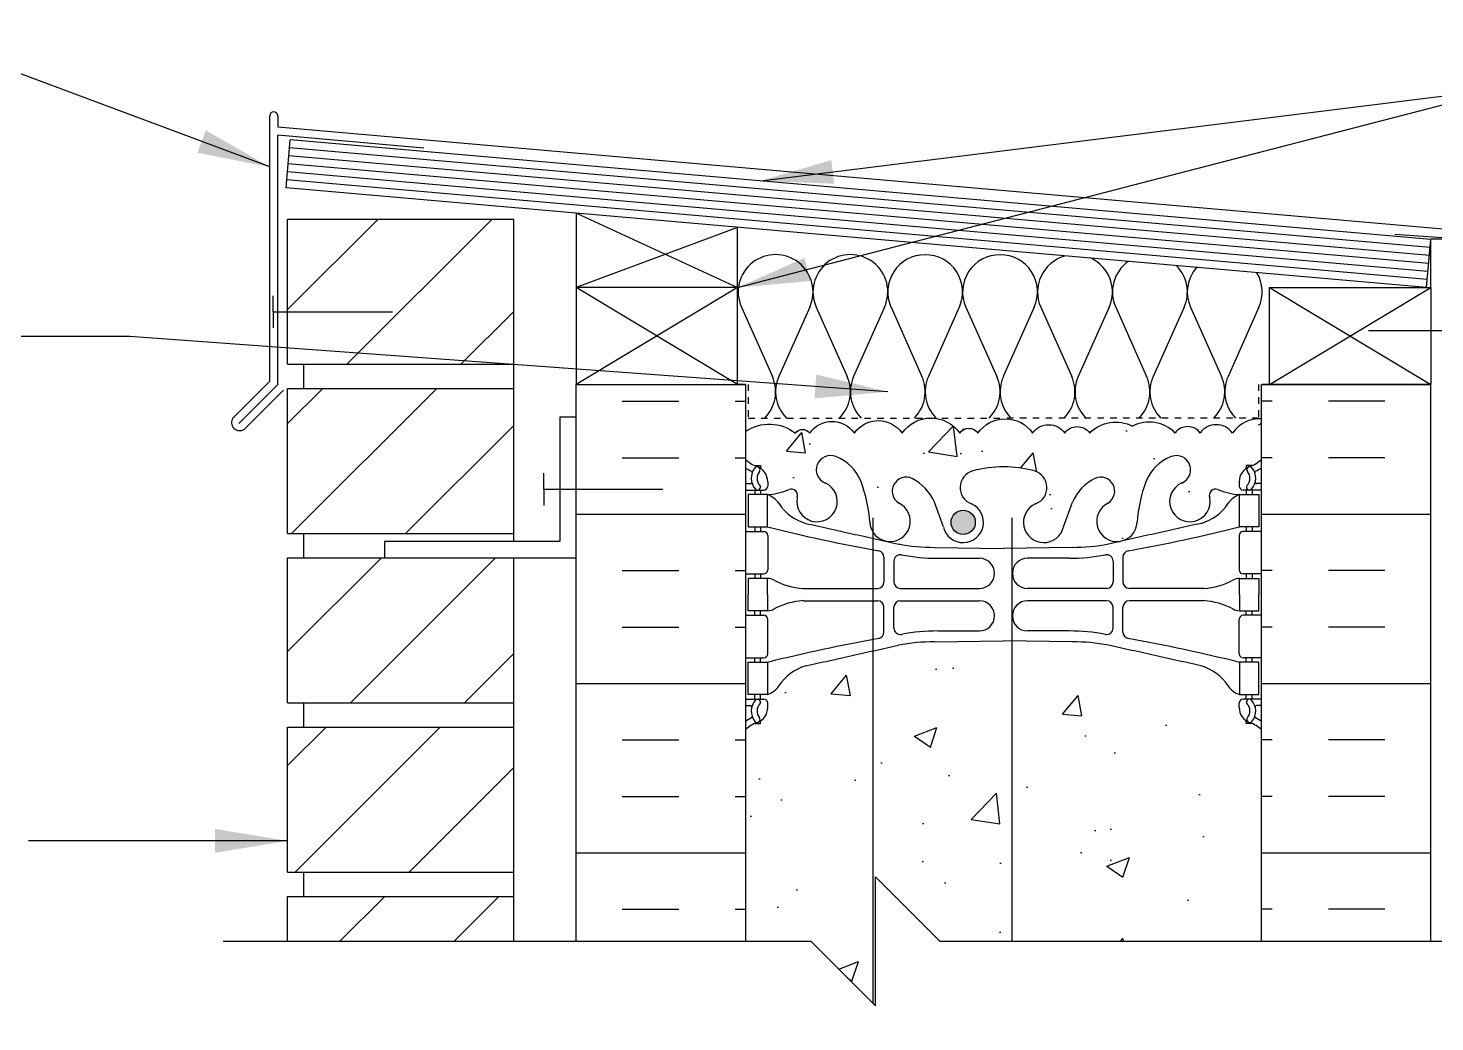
# Model space of a CAD drawing. Header units: inches. Extents: x 177.3 to 234.4, y 125.1 to 200.3.
# Drawn here: x 188.99 to 210.79, y 184.51 to 199.91 of the extents above; entities that cross this region are included whole.
import ezdxf

# ---------------------------------------------------------------- set-up
doc = ezdxf.new("R2010")
doc.units = ezdxf.units.IN
doc.header["$LTSCALE"] = 0.5
doc.header["$MEASUREMENT"] = 0
doc.linetypes.add('DASHED2', pattern=[0.375, 0.25, -0.125])
for name, color, linetype in [('HATCH', 12, 'Continuous'), ('line25', 2, 'Continuous'), ('LINE3', 3, 'Continuous'), ('LINE50', 5, 'Continuous'), ('LINE9', 9, 'Continuous'), ('TEXT', 4, 'Continuous'), ('Web_Edge', 9, 'Continuous')]:
    doc.layers.add(name, color=color, linetype=linetype)
doc.styles.add('DIM', font='romans.shx', dxfattribs={"width": 0.7})
doc.dimstyles.new('ext_12', dxfattribs={"dimscale": 12, "dimtxt": 0.075, "dimasz": 0.09375, "dimexe": 0.09375, "dimexo": 0.0625, "dimgap": 0.0625, "dimtad": 1, "dimdec": 1, "dimzin": 2, "dimdsep": 46, "dimlunit": 4, "dimtxsty": 'DIM', "dimcen": 0.09, "dimdle": 0.09375, "dimclrt": 4, "dimadec": 0, "dimazin": 0, "dimtfac": 1, "dimtdec": 1, "dimtmove": 2, "dimatfit": 3, "dimfxl": 1, "dimfrac": 2, "dimtolj": 1, "dimtzin": 0, "dimarcsym": 0})

msp = doc.modelspace()

# ---------------------------------------------------------------- hatches: boundary and pattern name
at = {"layer": 'HATCH'}
h = msp.add_hatch(dxfattribs=at)
h.set_pattern_fill('ANSI31', color=256, scale=10, style=0)
h.set_pattern_definition([(45, (195.5434, 192.7837), (-0.883883, 0.883883), [])])
h.paths.add_polyline_path([(196.509, 194.329), (193.009, 194.329), (193.009, 192.079), (196.509, 192.079)])
h.paths.add_polyline_path([(196.509, 196.954), (193.009, 196.954), (193.009, 194.704), (196.509, 194.704)])
h.paths.add_polyline_path([(196.513, 177.947), (193.009, 177.947), (193.009, 175.697), (196.513, 175.697)])
h.paths.add_polyline_path([(196.513, 180.572), (193.009, 180.572), (193.009, 178.322), (196.513, 178.322)])
h.paths.add_polyline_path([(196.513, 183.258), (193.009, 183.258), (193.009, 180.947), (196.513, 180.947)])
h.paths.add_polyline_path([(196.509, 186.454), (193.009, 186.454), (193.009, 185.758), (196.509, 185.758)])
h.paths.add_polyline_path([(196.509, 189.079), (193.009, 189.079), (193.009, 186.829), (196.509, 186.829)])
h.paths.add_polyline_path([(196.509, 191.704), (194.509, 191.704), (193.009, 191.704), (193.009, 189.454), (196.509, 189.454)])
h.paths.add_polyline_path([(196.512, 167.447), (193.009, 167.447), (193.009, 165.197), (196.512, 165.197)])
h.paths.add_polyline_path([(196.513, 170.072), (193.009, 170.072), (193.009, 167.822), (196.512, 167.822)])
h.paths.add_polyline_path([(196.513, 172.697), (193.009, 172.697), (193.009, 170.447), (196.513, 170.447)])
h.paths.add_polyline_path([(196.513, 175.322), (193.009, 175.322), (193.009, 173.072), (196.513, 173.072)])
h.paths.add_polyline_path([(196.509, 151.697), (193.009, 151.697), (193.009, 149.447), (196.509, 149.447)])
h.paths.add_polyline_path([(196.509, 149.072), (193.009, 149.072), (193.009, 147.199), (196.509, 147.199)])
h.paths.add_polyline_path([(196.51, 154.322), (193.009, 154.322), (193.009, 152.072), (196.51, 152.072)])
h.paths.add_polyline_path([(196.51, 156.947), (194.471, 156.947), (193.009, 156.947), (193.009, 154.697), (196.51, 154.697)])
h.paths.add_polyline_path([(196.511, 159.572), (193.009, 159.572), (193.009, 157.322), (196.511, 157.322)])
h.paths.add_polyline_path([(196.512, 164.822), (193.009, 164.822), (193.009, 162.572), (196.511, 162.572)])
h.paths.add_polyline_path([(196.511, 162.197), (193.009, 162.197), (193.009, 159.947), (196.511, 159.947)])
h = msp.add_hatch(dxfattribs=at)
h.set_pattern_fill('INSUL', color=256, scale=7, style=0)
h.set_pattern_definition([(0, (-2726.0553, -219.7472), (0, 2.625), []), (0, (-2726.0553, -218.8722), (0, 2.625), [0.875, -0.875]), (0, (-2726.0553, -217.9972), (0, 2.625), [0.875, -0.875])])
h.paths.add_polyline_path([(200.106, 194.39), (197.481, 194.39), (197.481, 185.765), (200.106, 185.765)])
h = msp.add_hatch(dxfattribs=at)
h.set_pattern_fill('INSUL', color=256, scale=7, style=0)
h.set_pattern_definition([(180, (3134.268, -219.7472), (0, 2.625), []), (180, (3134.268, -218.8722), (0, 2.625), [0.875, -0.875]), (180, (3134.268, -217.9972), (0, 2.625), [0.875, -0.875])])
h.paths.add_polyline_path([(210.731, 194.39), (208.106, 194.39), (208.106, 185.765), (210.731, 185.765)])
h = msp.add_hatch(dxfattribs=at)
h.set_pattern_fill('AR-CONC', color=256, scale=0.5)
h.set_pattern_definition([(50, (0, 0), (3.5863, -0.31376), [0.375, -4.125]), (355, (0, 0), (-0.693757, 3.76096), [0.3, -3.3]), (100.4514, (0.299, -0.026), (2.892544, 3.4472), [0.3187, -3.50571]), (46.1842, (0, 1), (5.336207, -0.827596), [0.5625, -6.1875]), (96.6356, (0.4447, 0.931), (4.67331, 4.87059), [0.47805, -5.25857]), (351.1842, (0, 1), (4.67331, 4.87059), [0.45, -4.95]), (21, (0.5, 0.75), (2.984535, -2.013094), [0.375, -4.125]), (326, (0.5, 0.75), (1.216577, 3.62575), [0.3, -3.3]), (71.4514, (0.7487, 0.5822), (4.20111, 1.612656), [0.3187, -3.50571]), (37.5, (0, 0), (0.0607993, 1.664469), [0, -3.26, 0, -3.35, 0, -3.3125]), (7.5, (0, 0), (1.315348, 1.972059), [0, -1.91, 0, -3.185, 0, -1.2625]), (327.5, (-1.115, 0), (2.669112, -0.1127744), [0, -1.25, 0, -3.9, 0, -5.175]), (317.5, (-1.615, 0), (2.91593, 0.500525), [0, -1.625, 0, -2.59, 0, -3.675])])
edge = h.paths.add_edge_path()
edge.add_arc((207.76, 149.671), 0.5, 46.2109, 66.4218)
edge.add_line((207.96, 150.129), (207.87, 150.129))
edge.add_line((207.87, 150.129), (207.87, 150.171))
edge.add_arc((208.01, 150.378), 0.25, 180, 235.9442, ccw=False)
edge.add_line((207.76, 150.378), (207.76, 150.445))
edge.add_arc((207.823, 150.445), 0.0625, 90, 180, ccw=False)
edge.add_line((207.823, 150.508), (207.87, 150.508))
edge.add_line((207.87, 150.508), (207.87, 150.578))
edge.add_line((207.87, 150.578), (207.765, 150.578))
edge.add_arc((207.888, 150.92), 0.364, 214.9775, 250.3387, ccw=False)
edge.add_arc((206.965, 150.309), 0.743, 32.7919, 73.8107)
edge.add_spline(control_points=[(207.172, 151.023), (205.734, 151.344)], knot_values=[0, 0, 1, 1], degree=1, periodic=0)
edge.add_arc((205.178, 148.412), 2.984, 79.2546, 90.0995)
edge.add_line((205.173, 151.396), (204.106, 151.412))
edge.add_line((204.106, 151.412), (203.04, 151.396))
edge.add_arc((203.034, 148.412), 2.984, 89.9005, 100.7454)
edge.add_spline(control_points=[(202.478, 151.344), (201.041, 151.023)], knot_values=[0, 0, 1, 1], degree=1, periodic=0)
edge.add_arc((201.248, 150.309), 0.743, 106.1893, 147.2081)
edge.add_arc((200.325, 150.92), 0.364, 289.6613, 325.0225, ccw=False)
edge.add_line((200.447, 150.578), (200.342, 150.578))
edge.add_line((200.342, 150.578), (200.342, 150.508))
edge.add_line((200.342, 150.508), (200.39, 150.508))
edge.add_arc((200.39, 150.445), 0.0625, 0, 90, ccw=False)
edge.add_line((200.452, 150.445), (200.452, 150.378))
edge.add_arc((200.202, 150.378), 0.25, 304.0558, 360, ccw=False)
edge.add_line((200.342, 150.171), (200.342, 150.129))
edge.add_line((200.342, 150.129), (200.252, 150.129))
edge.add_arc((200.452, 149.671), 0.5, 113.5782, 133.7891)
edge.add_line((200.106, 150.032), (200.106, 147.199))
edge.add_line((200.106, 147.199), (202.048, 147.199))
edge.add_line((202.048, 147.199), (203.048, 148.199))
edge.add_line((203.048, 148.199), (203.048, 147.199))
edge.add_line((203.048, 147.199), (203.048, 146.199))
edge.add_line((203.048, 146.199), (204.048, 147.199))
edge.add_line((204.048, 147.199), (208.106, 147.199))
edge.add_line((208.106, 147.199), (208.106, 150.032))
h.paths.add_polyline_path([(208.106, 157.578), (207.476, 157.578), (207.476, 157.691), (207.596, 157.891), (207.596, 159.359, 0.268138), (207.435, 159.508), (200.777, 159.508, 0.268156), (200.616, 159.359), (200.616, 157.891), (200.736, 157.691), (200.736, 157.578), (200.106, 157.578), (200.106, 156.258), (200.106, 154.224, 0.088416), (200.252, 154.127), (200.342, 154.127), (200.342, 154.085, -0.249069), (200.452, 153.878), (200.452, 153.81, -0.414214), (200.39, 153.748), (200.342, 153.748), (200.342, 153.678), (200.447, 153.678, 0.085348), (200.777, 153.753, -0.669601), (200.909, 153.633, 2.087231), (201.343, 153.858, -1), (201.507, 154.266, -0.21345), (201.899, 153.877, -0.069923), (202.036, 153.233, 1.702394), (202.485, 153.546, -0.940793), (202.689, 153.929, -0.173075), (203.035, 153.562), (203.178, 153.176, 1.612474), (203.609, 153.535, -0.734872), (203.632, 154.046, -0.068475), (204.106, 154.108, -0.068475), (204.58, 154.046, -0.734872), (204.604, 153.535, 1.612474), (205.035, 153.176), (205.178, 153.562, -0.173075), (205.524, 153.929, -0.940793), (205.727, 153.546, 1.702394), (206.177, 153.233, -0.069923), (206.314, 153.877, -0.21345), (206.706, 154.266, -1), (206.869, 153.858, 2.087231), (207.303, 153.633, -0.669601), (207.436, 153.753, 0.085348), (207.765, 153.678), (207.87, 153.678), (207.87, 153.748), (207.823, 153.748, -0.414214), (207.76, 153.81), (207.76, 153.878, -0.249069), (207.87, 154.085), (207.87, 154.127), (207.96, 154.127, 0.088416), (208.106, 154.224), (208.106, 156.258)])
h.paths.add_polyline_path([(204.03, 160.911, 0.225652), (203.655, 161.286), (200.991, 161.286, 0.225652), (200.616, 160.911), (200.616, 160.07, 0.225652), (200.991, 159.695), (203.655, 159.695, 0.225652), (204.03, 160.07)])
h.paths.add_polyline_path([(204.03, 161.851), (204.03, 162.692, 0.225652), (203.655, 163.067), (200.991, 163.067, 0.225652), (200.616, 162.692), (200.616, 161.851, 0.225652), (200.991, 161.476), (203.655, 161.476, 0.225652)])
h.paths.add_polyline_path([(207.596, 162.692, 0.225652), (207.221, 163.067), (204.558, 163.067, 0.225652), (204.183, 162.692), (204.183, 161.851, 0.225652), (204.558, 161.476), (207.221, 161.476, 0.225652), (207.596, 161.851)])
h.paths.add_polyline_path([(207.596, 160.911, 0.225652), (207.221, 161.286), (204.558, 161.286, 0.225652), (204.183, 160.911), (204.183, 160.07, 0.225652), (204.558, 159.695), (207.221, 159.695, 0.225652), (207.596, 160.07)])
h.paths.add_polyline_path([(204.49, 168.821, -0.390098), (204.306, 169.021), (204.306, 169.056, -0.390098), (204.49, 169.255), (207.281, 169.404, -0.438748), (207.606, 169.105), (207.606, 168.971, -0.438748), (207.281, 168.672)], flags=16)
h.paths.add_polyline_path([(203.723, 168.821), (200.931, 168.672, -0.438748), (200.606, 168.971), (200.606, 169.105, -0.438748), (200.931, 169.404), (203.723, 169.255, -0.390098), (203.906, 169.056), (203.906, 169.021, -0.390098)], flags=16)
h.paths.add_polyline_path([(219.879, 173.45), (220.187, 173.758), (208.794, 173.758, 0.508518), (208.48, 173.752, 0.520567), (208.187, 173.752, 0.520567), (207.875, 173.752, 0.520567), (207.685, 173.752, 0.520567), (207.168, 173.752, 0.520567), (206.775, 173.752, 0.520567), (206.149, 173.752, 0.520567), (205.869, 173.752, 0.520567), (205.391, 173.752, 0.520567), (204.919, 173.752, 0.520567), (204.413, 173.752, 0.520567), (203.915, 173.752, 0.520567), (203.472, 173.752, 0.520567), (202.88, 173.752, 0.520567), (202.385, 173.752, 0.520567), (201.822, 173.752, 0.520567), (201.098, 173.752, 0.520567), (200.62, 173.752, 0.382337), (200.106, 173.872), (200.106, 172.563), (200.471, 172.563), (200.471, 171.363), (200.106, 171.363), (200.106, 171.071, -0.238802), (200.248, 170.995, -0.520567), (200.674, 170.995, -0.520567), (201.059, 170.995, -0.520567), (201.418, 170.995, -0.520567), (201.989, 170.995, -0.520567), (202.361, 170.995, -0.520567), (202.868, 170.995, -0.520567), (203.359, 170.995, -0.520567), (203.838, 170.995, -0.520567), (204.343, 170.995, -0.520567), (204.608, 170.995, -0.520567), (205.076, 170.995, -0.520567), (205.594, 170.995, -0.520567), (205.913, 170.995, -0.360961), (206.479, 170.995, -0.306582), (207.131, 170.995, -0.380387), (207.657, 170.995, -0.391281), (208.104, 171.008), (219.879, 171.008)])
edge = h.paths.add_edge_path()
edge.add_line((227.439, 173.758), (220.879, 173.758))
edge.add_line((220.879, 173.758), (220.879, 171.928))
edge.add_spline(control_points=[(220.879, 171.928), (222.014, 172.46), (224.234, 173.499), (226.387, 172.345), (227.439, 171.781)], knot_values=[0, 0, 0, 0, 3.539354, 6.918479, 6.918479, 6.918479, 6.918479], degree=3, periodic=0)
edge.add_line((227.439, 171.781), (227.439, 173.758))
edge = h.paths.add_edge_path()
edge.add_line((224.122, 172.131), (223.799, 172.131))
edge.add_line((223.799, 172.131), (223.799, 172.256))
edge.add_line((223.799, 172.256), (224.143, 172.256))
edge.add_arc((224.025, 171.881), 0.393, -69.7322, 72.5069, ccw=False)
edge.add_line((224.161, 171.512), (223.729, 171.39))
edge.add_arc((223.787, 171.258), 0.144, 113.7456, 240.3185)
edge.add_line((223.716, 171.133), (224.184, 171.133))
edge.add_arc((224.213, 170.671), 0.463, 46.7137, 93.5654, ccw=False)
edge.add_line((224.53, 171.008), (227.439, 171.008))
edge.add_line((227.439, 171.008), (227.439, 171.781))
edge.add_spline(control_points=[(227.439, 171.781), (226.387, 172.345), (224.234, 173.499), (222.014, 172.46), (220.879, 171.928)], knot_values=[0, 0, 0, 0, 3.379125, 6.918479, 6.918479, 6.918479, 6.918479], degree=3, periodic=0)
edge.add_line((220.879, 171.928), (220.879, 171.008))
edge.add_line((220.879, 171.008), (221.277, 171.008))
edge.add_line((221.277, 171.008), (223.688, 171.008))
edge.add_arc((223.787, 171.258), 0.269, 111.5979, 248.4021, ccw=False)
edge.add_line((223.688, 171.508), (224.122, 171.631))
edge.add_arc((224.025, 171.881), 0.268, 291.22, 428.78)
h.paths.add_polyline_path([(208.106, 176.293, 0.088416), (207.96, 176.39), (207.87, 176.39), (207.87, 176.432, -0.249069), (207.76, 176.639), (207.76, 176.706, -0.414214), (207.823, 176.769), (207.87, 176.769), (207.87, 176.839), (207.765, 176.839, 0.085348), (207.436, 176.763, -0.669601), (207.303, 176.884, 2.087231), (206.869, 176.659, -1), (206.706, 176.25, -0.21345), (206.314, 176.639, -0.069923), (206.177, 177.283, 1.702394), (205.727, 176.971, -0.940793), (205.524, 176.587, -0.173075), (205.178, 176.954), (205.035, 177.341, 1.612474), (204.604, 176.981, -0.734872), (204.58, 176.47, -0.068475), (204.106, 176.408, -0.068475), (203.632, 176.47, -0.734872), (203.609, 176.981, 1.612474), (203.178, 177.341), (203.035, 176.954, -0.173075), (202.689, 176.587, -0.940793), (202.485, 176.971, 1.702394), (202.036, 177.283, -0.069923), (201.899, 176.639, -0.21345), (201.507, 176.25, -1), (201.343, 176.659, 2.087231), (200.909, 176.884, -0.669601), (200.777, 176.763, 0.085348), (200.447, 176.839), (200.342, 176.839), (200.342, 176.769), (200.39, 176.769, -0.414214), (200.452, 176.706), (200.452, 176.639, -0.249069), (200.342, 176.432), (200.342, 176.39), (200.252, 176.39, 0.088416), (200.106, 176.293), (200.106, 174.258), (200.106, 173.872, -0.382337), (200.62, 173.752, -0.520567), (201.098, 173.752, -0.520567), (201.822, 173.752, -0.520567), (202.385, 173.752, -0.520567), (202.88, 173.752, -0.520567), (203.472, 173.752, -0.520567), (203.915, 173.752, -0.520567), (204.413, 173.752, -0.520567), (204.919, 173.752, -0.520567), (205.391, 173.752, -0.520567), (205.869, 173.752, -0.520567), (206.149, 173.752, -0.520567), (206.775, 173.752, -0.520567), (207.168, 173.752, -0.520567), (207.685, 173.752, -0.520567), (207.875, 173.752, -0.520567), (208.187, 173.752, -0.520567), (208.48, 173.752, -0.508518), (208.794, 173.758), (208.794, 174.258), (208.106, 174.258)])
edge = h.paths.add_edge_path()
edge.add_line((208.106, 183.258), (203.12, 183.258))
edge.add_line((203.12, 183.258), (202.12, 184.258))
edge.add_line((202.12, 184.258), (202.12, 182.258))
edge.add_line((202.12, 182.258), (201.12, 183.258))
edge.add_line((201.12, 183.258), (200.106, 183.258))
edge.add_line((200.106, 183.258), (200.106, 180.485))
edge.add_arc((200.452, 180.846), 0.5, 226.2109, 246.4218)
edge.add_line((200.252, 180.388), (200.342, 180.388))
edge.add_line((200.342, 180.388), (200.342, 180.346))
edge.add_arc((200.202, 180.139), 0.25, 0, 55.9442, ccw=False)
edge.add_line((200.452, 180.139), (200.452, 180.071))
edge.add_arc((200.39, 180.071), 0.0625, -90, 0, ccw=False)
edge.add_line((200.39, 180.009), (200.342, 180.009))
edge.add_line((200.342, 180.009), (200.342, 179.939))
edge.add_line((200.342, 179.939), (200.447, 179.939))
edge.add_arc((200.325, 179.596), 0.364, 34.9775, 70.3387, ccw=False)
edge.add_arc((201.248, 180.207), 0.743, 212.7919, 253.8107)
edge.add_spline(control_points=[(201.041, 179.493), (202.478, 179.173)], knot_values=[0, 0, 1, 1], degree=1, periodic=0)
edge.add_arc((203.034, 182.105), 2.984, 259.2546, 270.0995)
edge.add_line((203.04, 179.121), (204.106, 179.105))
edge.add_line((204.106, 179.105), (205.173, 179.121))
edge.add_arc((205.178, 182.105), 2.984, 269.9005, 280.7454)
edge.add_spline(control_points=[(205.734, 179.173), (207.172, 179.493)], knot_values=[0, 0, 1, 1], degree=1, periodic=0)
edge.add_arc((206.965, 180.207), 0.743, 286.1893, 327.2081)
edge.add_arc((207.888, 179.596), 0.364, 109.6613, 145.0225, ccw=False)
edge.add_line((207.765, 179.939), (207.87, 179.939))
edge.add_line((207.87, 179.939), (207.87, 180.009))
edge.add_line((207.87, 180.009), (207.823, 180.009))
edge.add_arc((207.823, 180.071), 0.0625, 180, 270, ccw=False)
edge.add_line((207.76, 180.071), (207.76, 180.139))
edge.add_arc((208.01, 180.139), 0.25, 124.0558, 180, ccw=False)
edge.add_line((207.87, 180.346), (207.87, 180.388))
edge.add_line((207.87, 180.388), (207.96, 180.388))
edge.add_arc((207.76, 180.846), 0.5, 293.5782, 313.7891)
edge.add_line((208.106, 180.485), (208.106, 183.258))
edge = h.paths.add_edge_path()
edge.add_arc((207.76, 188.675), 0.5, 46.2109, 66.4218)
edge.add_line((207.96, 189.133), (207.87, 189.133))
edge.add_line((207.87, 189.133), (207.87, 189.175))
edge.add_arc((208.01, 189.382), 0.25, 180, 235.9442, ccw=False)
edge.add_line((207.76, 189.382), (207.76, 189.449))
edge.add_arc((207.823, 189.449), 0.0625, 90, 180, ccw=False)
edge.add_line((207.823, 189.512), (207.87, 189.512))
edge.add_line((207.87, 189.512), (207.87, 189.582))
edge.add_line((207.87, 189.582), (207.765, 189.582))
edge.add_arc((207.888, 189.924), 0.364, 214.9775, 250.3387, ccw=False)
edge.add_arc((206.965, 189.313), 0.743, 32.7919, 73.8107)
edge.add_spline(control_points=[(207.172, 190.027), (205.734, 190.348)], knot_values=[0, 0, 1, 1], degree=1, periodic=0)
edge.add_arc((205.178, 187.416), 2.984, 79.2546, 90.0995)
edge.add_line((205.173, 190.4), (204.106, 190.416))
edge.add_line((204.106, 190.416), (203.04, 190.4))
edge.add_arc((203.034, 187.416), 2.984, 89.9005, 100.7454)
edge.add_spline(control_points=[(202.478, 190.348), (201.041, 190.027)], knot_values=[0, 0, 1, 1], degree=1, periodic=0)
edge.add_arc((201.248, 189.313), 0.743, 106.1893, 147.2081)
edge.add_arc((200.325, 189.924), 0.364, 289.6613, 325.0225, ccw=False)
edge.add_line((200.447, 189.582), (200.342, 189.582))
edge.add_line((200.342, 189.582), (200.342, 189.512))
edge.add_line((200.342, 189.512), (200.39, 189.512))
edge.add_arc((200.39, 189.449), 0.0625, 0, 90, ccw=False)
edge.add_line((200.452, 189.449), (200.452, 189.382))
edge.add_arc((200.202, 189.382), 0.25, 304.0558, 360, ccw=False)
edge.add_line((200.342, 189.175), (200.342, 189.133))
edge.add_line((200.342, 189.133), (200.252, 189.133))
edge.add_arc((200.452, 188.675), 0.5, 113.5782, 133.7891)
edge.add_line((200.106, 189.036), (200.106, 185.758))
edge.add_line((200.106, 185.758), (201.12, 185.758))
edge.add_line((201.12, 185.758), (202.12, 184.758))
edge.add_line((202.12, 184.758), (202.12, 186.758))
edge.add_line((202.12, 186.758), (203.12, 185.758))
edge.add_line((203.12, 185.758), (208.106, 185.758))
edge.add_line((208.106, 185.758), (208.106, 189.036))
h.paths.add_polyline_path([(206.706, 193.27, -1), (206.869, 192.862, 2.087231), (207.303, 192.637, -0.669601), (207.436, 192.757, 0.085348), (207.765, 192.682), (207.87, 192.682), (207.87, 192.752), (207.823, 192.752, -0.414214), (207.76, 192.814), (207.76, 192.882, -0.249069), (207.87, 193.089), (207.87, 193.131), (207.96, 193.131, 0.088416), (208.106, 193.228), (208.106, 193.856, 0.259173), (207.655, 193.636, 0.520567), (207.155, 193.636, 0.520567), (206.768, 193.636, 0.336749), (206.106, 193.742, 0.336749), (205.444, 193.636, 0.520567), (205.057, 193.636, 0.520567), (204.558, 193.636, 0.520567), (203.711, 193.636, 0.520567), (203.429, 193.636, 0.520567), (202.534, 193.636, 0.520567), (201.795, 193.636, 0.520567), (201.102, 193.636, 0.520567), (200.881, 193.636, 0.321585), (200.106, 193.662), (200.106, 193.228, 0.088416), (200.252, 193.131), (200.342, 193.131), (200.342, 193.089, -0.249069), (200.452, 192.882), (200.452, 192.814, -0.414214), (200.39, 192.752), (200.342, 192.752), (200.342, 192.682), (200.447, 192.682, 0.085348), (200.777, 192.757, -0.669601), (200.909, 192.637, 2.087231), (201.343, 192.862, -1), (201.507, 193.27, -0.21345), (201.899, 192.881, -0.069923), (202.036, 192.237, 1.702394), (202.485, 192.55, -0.940793), (202.689, 192.933, -0.173075), (203.035, 192.567), (203.178, 192.18, 1.612474), (203.609, 192.539, -0.734872), (203.632, 193.05, -0.068475), (204.106, 193.112, -0.068475), (204.58, 193.05, -0.734872), (204.604, 192.539, 1.612474), (205.035, 192.18), (205.178, 192.567, -0.173075), (205.524, 192.933, -0.940793), (205.727, 192.55, 1.702394), (206.177, 192.237, -0.069923), (206.314, 192.881, -0.21345)])
edge = h.paths.add_edge_path()
edge.add_line((200.606, 167.618), (200.506, 167.618))
edge.add_arc((200.456, 167.618), 0.05, -72.5993, 0, ccw=False)
edge.add_line((200.471, 167.571), (200.471, 167.463))
edge.add_line((200.471, 167.463), (200.106, 167.463))
edge.add_line((200.106, 167.463), (200.106, 166.713))
edge.add_line((200.106, 166.713), (200.471, 166.713))
edge.add_line((200.471, 166.713), (200.471, 165.929))
edge.add_arc((200.466, 165.88), 0.05, 0, 84.3113, ccw=False)
edge.add_line((200.516, 165.88), (200.516, 165.85))
edge.add_line((200.516, 165.85), (200.616, 165.85))
edge.add_line((200.616, 165.85), (200.616, 164.248))
edge.add_arc((200.597, 163.936), 0.313, 3.1389, 86.4456, ccw=False)
edge.add_arc((201.217, 163.891), 0.314, 168.5886, 426.1916)
edge.add_arc((201.425, 164.382), 0.22, 68.1963, 248.1963, ccw=False)
edge.add_arc((201.268, 163.953), 0.677, 21.1239, 69.3197, ccw=False)
edge.add_arc((199.677, 163.388), 2.365, 4.0023, 20.0015, ccw=False)
edge.add_arc((202.348, 163.584), 0.314, 185.6561, 423.9348)
edge.add_arc((202.599, 164.051), 0.217, 65.5264, 238.537, ccw=False)
edge.add_arc((202.348, 163.581), 0.75, 23.6938, 62.9705, ccw=False)
edge.add_line((203.035, 163.882), (203.178, 163.496))
edge.add_arc((203.482, 163.568), 0.314, 193.4146, 426.1916)
edge.add_arc((203.701, 164.107), 0.268, 104.7892, 250.0338, ccw=False)
edge.add_arc((204.095, 162.674), 1.754, 89.6229, 105.2918, ccw=False)
edge.add_arc((204.118, 162.674), 1.754, 74.7082, 90.3771, ccw=False)
edge.add_arc((204.512, 164.107), 0.268, -70.0338, 75.2108, ccw=False)
edge.add_arc((204.73, 163.568), 0.314, 113.8084, 346.5854)
edge.add_line((205.035, 163.496), (205.178, 163.882))
edge.add_arc((205.864, 163.581), 0.75, 117.0295, 156.3062, ccw=False)
edge.add_arc((205.614, 164.051), 0.217, -58.537, 114.4736, ccw=False)
edge.add_arc((205.865, 163.584), 0.314, 116.0652, 354.3439)
edge.add_arc((208.536, 163.388), 2.365, 159.9985, 175.9977, ccw=False)
edge.add_arc((206.945, 163.953), 0.677, 110.6803, 158.8761, ccw=False)
edge.add_arc((206.788, 164.382), 0.22, -68.1963, 111.8037, ccw=False)
edge.add_arc((206.996, 163.891), 0.314, 113.8084, 371.4114)
edge.add_arc((207.616, 163.936), 0.313, 93.5554, 176.8611, ccw=False)
edge.add_line((207.596, 164.248), (207.596, 165.85))
edge.add_line((207.596, 165.85), (207.696, 165.85))
edge.add_line((207.696, 165.85), (207.696, 165.88))
edge.add_arc((207.746, 165.88), 0.05, 95.6888, 180, ccw=False)
edge.add_line((207.741, 165.929), (207.741, 166.713))
edge.add_line((207.741, 166.713), (208.106, 166.713))
edge.add_line((208.106, 166.713), (208.106, 167.463))
edge.add_line((208.106, 167.463), (207.741, 167.463))
edge.add_line((207.741, 167.463), (207.741, 167.571))
edge.add_arc((207.756, 167.618), 0.05, 180, 252.5993, ccw=False)
edge.add_line((207.706, 167.618), (207.606, 167.618))
edge.add_line((207.606, 167.618), (207.606, 168.179))
edge.add_arc((207.306, 168.179), 0.3, 360, 445.2426)
edge.add_line((207.331, 168.478), (204.123, 168.662))
edge.add_arc((204.106, 168.463), 0.2, 85.2426, 94.7574)
edge.add_line((204.09, 168.662), (200.881, 168.478))
edge.add_arc((200.906, 168.179), 0.3, 94.7574, 180)
edge.add_line((200.606, 168.179), (200.606, 167.618))
at = {"layer": 'LINE3'}
h = msp.add_hatch(color=256, dxfattribs=at)
h.paths.add_polyline_path([(203.667, 192.287, 0.831395), (203.298, 192.287)])
h.paths.add_polyline_path([(203.67, 192.252, 0.045935), (203.667, 192.287), (203.298, 192.287, 0.045935), (203.295, 192.252, 1)])

# ---------------------------------------------------------------- linework, layer by layer
at = {"layer": 'HATCH'}
for p, q in [((192.731, 194.442), (192.731, 198.554)), ((192.856, 198.554), (192.856, 198.377)), ((211.822, 196.718), (192.856, 198.377)), ((192.856, 194.39), (192.856, 198.252)), ((195.121, 198.053), (192.856, 198.252)), ((210.72, 196.513), (193.039, 198.06)), ((210.698, 196.264), (193.018, 197.811)), ((210.709, 196.388), (193.029, 197.935)), ((210.687, 196.139), (193.007, 197.686)), ((210.676, 196.015), (192.996, 197.562)), ((197.496, 197.042), (199.981, 195.89)), ((199.981, 196.825), (197.481, 195.89)), ((211.481, 196.624), (210.174, 196.716)), ((199.981, 194.39), (197.481, 195.89)), ((199.981, 195.89), (197.481, 194.39)), ((208.231, 194.39), (210.731, 195.89)), ((208.231, 195.89), (210.731, 194.39)), ((200.044, 195.587), (200.524, 194.514)), ((201.103, 195.587), (200.624, 194.513)), ((201.203, 195.587), (201.683, 194.514)), ((202.262, 195.587), (201.783, 194.513)), ((202.363, 195.587), (202.842, 194.514)), ((203.422, 195.587), (202.943, 194.514)), ((203.524, 195.587), (204.003, 194.514)), ((204.584, 195.587), (204.104, 194.514)), ((204.685, 195.587), (205.164, 194.514)), ((205.745, 195.587), (205.265, 194.514)), ((205.846, 195.587), (206.326, 194.514)), ((206.906, 195.587), (206.426, 194.514)), ((207.007, 195.587), (207.487, 194.514)), ((208.067, 195.587), (207.588, 194.514)), ((192.731, 194.442), (192.163, 193.873)), ((192.856, 194.39), (192.251, 193.785)), ((192.945, 194.302), (192.339, 193.697))]:
    msp.add_line(p, q, dxfattribs=at)
at = {"layer": 'HATCH', "color": 6, "linetype": 'DASHED2', "ltscale": 0.5}
for points in [[(198.794, 194.39), (200.15, 194.39), (200.15, 193.869), (204.106, 193.869)], [(209.419, 194.39), (208.062, 194.39), (208.062, 193.869), (204.106, 193.869)]]:
    msp.add_lwpolyline(points, dxfattribs=at)
at = {"layer": 'HATCH'}
for points in [[(200.106, 193.662, -0.321585), (200.881, 193.636, -0.520567), (201.102, 193.636, -0.520567), (201.795, 193.636, -0.520567), (202.534, 193.636, -0.520567), (203.429, 193.636, -0.520567), (203.711, 193.636, -0.520567), (204.558, 193.636, -0.520567), (205.057, 193.636, -0.520567), (205.444, 193.636, -0.336749), (206.106, 193.742)], [(208.106, 193.856, 0.259173), (207.655, 193.636, 0.520567), (207.155, 193.636, 0.520567), (206.768, 193.636, 0.336749), (206.106, 193.742)]]:
    msp.add_lwpolyline(points, format="xyb", dxfattribs=at)
for centre, radius, start, end in [((192.794, 198.554), 0.0625, 0, 180), ((200.574, 195.823), 0.58, 335.9664, 204.0694), ((201.733, 195.823), 0.58, 335.9664, 204.0694), ((202.889, 195.823), 0.577, 89.6769, 204.2169), ((202.896, 195.823), 0.577, 335.7834, 90.4023), ((204.05, 195.823), 0.577, 89.5977, 204.2166), ((204.057, 195.823), 0.577, 335.7831, 90.3231), ((205.211, 195.823), 0.577, 105.0351, 204.2166), ((205.219, 195.823), 0.577, 335.7831, 64.7825), ((206.372, 195.823), 0.577, 125.1758, 204.2166), ((206.38, 195.823), 0.577, 335.7831, 44.7269), ((207.533, 195.823), 0.577, 138.9384, 204.2166), ((207.541, 195.823), 0.577, 335.7831, 30.9838), ((199.994, 194.277), 0.58, 315.3149, 24.0694), ((201.154, 194.277), 0.58, 155.9664, 224.6851), ((201.153, 194.277), 0.58, 315.3149, 24.0694), ((202.313, 194.277), 0.58, 155.9664, 224.6851), ((202.313, 194.277), 0.58, 315.3149, 24.0694), ((203.472, 194.277), 0.58, 155.9306, 224.6851), ((203.474, 194.277), 0.58, 315.3149, 24.0694), ((204.634, 194.277), 0.58, 155.9306, 224.6851), ((204.635, 194.277), 0.58, 315.3149, 24.0694), ((205.795, 194.277), 0.58, 155.9306, 224.6851), ((205.796, 194.277), 0.58, 315.3149, 24.0694), ((206.956, 194.277), 0.58, 155.9306, 224.6851), ((206.957, 194.277), 0.58, 315.3149, 24.0694), ((208.117, 194.277), 0.58, 155.9306, 224.6851), ((192.266, 193.8), 0.127, 144.7902, 305.2098), ((201.153, 194.277), 0.58, 270, 270.0458), ((201.154, 194.277), 0.58, 269.9771, 270), ((203.472, 194.277), 0.58, 270, 273.6965), ((203.474, 194.277), 0.58, 280.1122, 281.3565), ((207.791, 194.277), 0.58, 297.6798, 302.977)]:
    msp.add_arc(centre, radius, start, end, dxfattribs=at)
at = {"layer": 'line25'}
for p, q in [((192.985, 197.437), (193.05, 198.184)), ((210.731, 196.637), (193.05, 198.184)), ((210.666, 195.89), (192.985, 197.437)), ((193.009, 194.704), (193.009, 196.954)), ((193.009, 196.954), (196.509, 196.954)), ((196.509, 196.954), (196.509, 191.954)), ((197.481, 197.044), (197.481, 194.39)), ((199.981, 194.39), (199.981, 196.825)), ((210.666, 195.89), (210.731, 196.637)), ((210.731, 195.89), (210.731, 196.642)), ((211.231, 196.642), (210.731, 196.642)), ((199.981, 195.89), (197.481, 195.89)), ((193.009, 194.704), (196.509, 194.704)), ((193.259, 194.329), (193.259, 194.704)), ((193.259, 194.329), (193.259, 194.704)), ((193.009, 192.079), (193.009, 194.329)), ((193.009, 194.329), (196.509, 194.329)), ((197.481, 194.39), (199.981, 194.39)), ((200.106, 194.39), (199.981, 194.39)), ((200.106, 194.39), (200.106, 185.765)), ((208.106, 194.39), (208.231, 194.39)), ((208.106, 185.758), (208.106, 194.39)), ((193.009, 192.079), (196.509, 192.079)), ((193.259, 191.704), (193.259, 192.079)), ((193.009, 189.454), (193.009, 191.704)), ((193.009, 191.704), (196.509, 191.704)), ((196.509, 191.704), (196.509, 185.758)), ((193.009, 189.454), (196.509, 189.454)), ((193.259, 189.079), (193.259, 189.454)), ((193.009, 186.829), (193.009, 189.079)), ((193.009, 189.079), (196.509, 189.079)), ((193.009, 186.829), (196.509, 186.829)), ((193.259, 186.454), (193.259, 186.829)), ((193.009, 185.758), (193.009, 186.454)), ((193.009, 186.454), (196.509, 186.454))]:
    msp.add_line(p, q, dxfattribs=at)
msp.add_lwpolyline([(210.731, 195.89), (210.731, 194.39), (208.231, 194.39), (208.231, 195.89)], close=True, dxfattribs=at)
at = {"layer": 'LINE3'}
for p, q in [((202.083, 192.321), (202.083, 184.795)), ((204.235, 192.321), (204.235, 185.758))]:
    msp.add_line(p, q, dxfattribs=at)
msp.add_circle((203.482, 192.252), 0.188, dxfattribs=at)
at = {"layer": 'LINE50'}
for p, q in [((197.481, 194.39), (200.106, 194.39)), ((197.481, 185.765), (197.481, 194.39)), ((208.106, 194.39), (210.731, 194.39)), ((210.731, 185.765), (210.731, 194.39))]:
    msp.add_line(p, q, dxfattribs=at)
at = {"layer": 'LINE9'}
for p, q in [((192.787, 195.515), (192.787, 195.765)), ((192.787, 195.515), (194.633, 195.515)), ((192.787, 195.515), (192.787, 195.265)), ((211.609, 195.22), (209.763, 195.22)), ((197.231, 193.89), (197.231, 191.954)), ((197.231, 193.89), (197.481, 193.89)), ((196.981, 192.765), (196.981, 193.015)), ((196.981, 192.765), (198.827, 192.765)), ((196.981, 192.765), (196.981, 192.515)), ((197.231, 191.954), (194.509, 191.954)), ((194.509, 191.954), (194.509, 191.704)), ((194.509, 191.704), (197.481, 191.704)), ((202.12, 184.758), (202.12, 186.758)), ((203.12, 185.758), (202.12, 186.758)), ((192.009, 185.758), (201.12, 185.758)), ((201.12, 185.758), (202.12, 184.758)), ((203.12, 185.758), (212.231, 185.758))]:
    msp.add_line(p, q, dxfattribs=at)
at = {"layer": 'Web_Edge'}
for p, q in [((200.252, 193.131), (200.342, 193.131)), ((200.342, 193.131), (200.342, 193.089)), ((207.96, 193.131), (207.87, 193.131)), ((207.87, 193.131), (207.87, 193.089)), ((200.106, 192.852), (200.184, 192.852)), ((200.452, 192.882), (200.452, 192.814)), ((207.76, 192.882), (207.76, 192.814)), ((208.106, 192.852), (208.028, 192.852)), ((200.106, 192.752), (200.39, 192.752)), ((200.252, 192.752), (200.252, 192.682)), ((200.342, 192.752), (200.342, 192.682)), ((203.178, 192.18), (203.035, 192.567)), ((205.035, 192.18), (205.178, 192.567)), ((208.106, 192.752), (207.823, 192.752)), ((207.87, 192.752), (207.87, 192.682)), ((207.96, 192.752), (207.96, 192.682)), ((200.252, 192.182), (200.252, 192.112)), ((200.342, 192.182), (200.342, 192.112)), ((207.87, 192.182), (207.87, 192.112)), ((207.96, 192.182), (207.96, 192.112)), ((200.106, 192.112), (200.39, 192.112)), ((200.452, 192.049), (200.452, 191.514)), ((207.76, 192.049), (207.76, 191.514)), ((208.106, 192.112), (207.823, 192.112)), ((202.254, 191.712), (202.254, 191.327)), ((203.04, 191.864), (204.106, 191.848)), ((203.087, 191.696), (203.734, 191.696)), ((205.173, 191.864), (204.106, 191.848)), ((205.126, 191.696), (204.479, 191.696)), ((205.958, 191.712), (205.958, 191.327)), ((202.407, 191.65), (202.407, 191.327)), ((205.806, 191.65), (205.806, 191.327)), ((200.106, 191.452), (200.39, 191.452)), ((200.252, 191.452), (200.252, 191.382)), ((200.342, 191.452), (200.342, 191.382)), ((208.106, 191.452), (207.823, 191.452)), ((207.87, 191.452), (207.87, 191.382)), ((207.96, 191.452), (207.96, 191.382)), ((201, 191.226), (202.154, 191.227)), ((201, 191.037), (202.154, 191.036)), ((202.507, 191.227), (203.734, 191.227)), ((202.507, 191.036), (203.734, 191.036)), ((205.706, 191.227), (204.479, 191.227)), ((205.706, 191.036), (204.479, 191.036)), ((207.213, 191.226), (206.058, 191.227)), ((207.213, 191.037), (206.058, 191.036)), ((200.252, 190.812), (200.252, 190.882)), ((200.342, 190.812), (200.342, 190.882)), ((202.254, 190.552), (202.254, 190.936)), ((202.407, 190.614), (202.407, 190.936)), ((205.806, 190.614), (205.806, 190.936)), ((205.958, 190.552), (205.958, 190.936)), ((207.87, 190.812), (207.87, 190.882)), ((207.96, 190.812), (207.96, 190.882)), ((200.106, 190.812), (200.39, 190.812)), ((200.452, 190.214), (200.452, 190.749)), ((207.76, 190.214), (207.76, 190.749)), ((208.106, 190.812), (207.823, 190.812)), ((203.04, 190.4), (204.106, 190.416)), ((203.087, 190.568), (203.734, 190.568)), ((205.173, 190.4), (204.106, 190.416)), ((205.126, 190.568), (204.479, 190.568)), ((200.106, 190.152), (200.39, 190.152)), ((200.252, 190.082), (200.252, 190.152)), ((200.342, 190.082), (200.342, 190.152)), ((208.106, 190.152), (207.823, 190.152)), ((207.87, 190.082), (207.87, 190.152)), ((207.96, 190.082), (207.96, 190.152)), ((200.106, 189.512), (200.39, 189.512)), ((200.252, 189.512), (200.252, 189.582)), ((200.342, 189.512), (200.342, 189.582)), ((208.106, 189.512), (207.823, 189.512)), ((207.87, 189.512), (207.87, 189.582)), ((207.96, 189.512), (207.96, 189.582)), ((200.106, 189.412), (200.184, 189.412)), ((200.452, 189.382), (200.452, 189.449)), ((207.76, 189.382), (207.76, 189.449)), ((208.106, 189.412), (208.028, 189.412)), ((200.252, 189.133), (200.342, 189.133)), ((200.342, 189.133), (200.342, 189.175)), ((207.87, 189.133), (207.87, 189.175)), ((207.96, 189.133), (207.87, 189.133))]:
    msp.add_line(p, q, dxfattribs=at)
for points in [[(200.147, 192.182), (200.447, 192.182), (200.447, 192.682), (200.147, 192.682)], [(208.065, 192.182), (207.765, 192.182), (207.765, 192.682), (208.065, 192.682)], [(200.147, 190.082), (200.447, 190.082), (200.447, 189.582), (200.147, 189.582)], [(208.065, 190.082), (207.765, 190.082), (207.765, 189.582), (208.065, 189.582)]]:
    msp.add_lwpolyline(points, close=True, dxfattribs=at)
for points in [[(200.447, 191.132), (200.447, 191.382), (200.147, 191.382), (200.147, 191.132)], [(207.765, 191.132), (207.765, 191.382), (208.065, 191.382), (208.065, 191.132)], [(200.447, 191.132), (200.447, 190.882), (200.147, 190.882), (200.147, 191.132)], [(207.765, 191.132), (207.765, 190.882), (208.065, 190.882), (208.065, 191.132)]]:
    msp.add_lwpolyline(points, dxfattribs=at)
for centre, radius, start, end in [((200.452, 193.589), 0.5, 226.2109, 250.5288), ((201.425, 193.066), 0.22, 68.1963, 248.1963), ((201.268, 192.637), 0.677, 21.1239, 69.3197), ((206.945, 192.637), 0.677, 110.6803, 158.8761), ((206.788, 193.066), 0.22, 291.8037, 111.8037), ((207.76, 193.589), 0.5, 289.4712, 313.7891), ((200.452, 193.589), 0.6, 234.7832, 245.0748), ((200.446, 192.936), 0.25, 140.1145, 222.4609), ((200.19, 193.026), 0.021, 343.464, 63.9957), ((200.288, 193.067), 0.045, 321.448, 139.1879), ((200.202, 192.882), 0.25, 0, 70.5288), ((200.446, 192.936), 0.16, 140.0001, 222.4609), ((203.701, 192.791), 0.268, 104.7892, 250.0338), ((204.095, 191.358), 1.754, 89.6229, 105.2918), ((204.118, 191.358), 1.754, 74.7082, 90.3771), ((204.512, 192.791), 0.268, 289.9662, 75.2108), ((208.01, 192.882), 0.25, 109.4712, 180), ((207.924, 193.067), 0.045, 40.8121, 218.552), ((207.767, 192.936), 0.16, 317.5391, 39.9999), ((207.767, 192.936), 0.25, 317.5391, 39.8855), ((208.022, 193.026), 0.021, 116.0043, 196.536), ((207.76, 193.589), 0.6, 294.9252, 305.2168), ((200.184, 192.871), 0.0196, 269.4032, 15.4901), ((200.295, 192.798), 0.045, 222.4609, 42.4609), ((200.39, 192.814), 0.0625, 270, 0), ((201.217, 192.575), 0.314, 168.5886, 66.1916), ((199.677, 192.072), 2.365, 4.3895, 20.0015), ((202.599, 192.735), 0.217, 65.5264, 238.537), ((202.348, 192.265), 0.75, 23.6938, 62.9705), ((205.864, 192.265), 0.75, 117.0295, 156.3062), ((205.614, 192.735), 0.217, 301.463, 114.4736), ((208.536, 192.072), 2.365, 159.9985, 175.6105), ((206.996, 192.575), 0.314, 113.8084, 11.4114), ((207.823, 192.814), 0.0625, 180, 270), ((207.918, 192.798), 0.045, 137.5391, 317.5391), ((208.028, 192.871), 0.0196, 164.5099, 270.5968), ((200.392, 193.678), 0.997, 273.1538, 293.1467), ((200.325, 192.339), 0.364, 34.9775, 70.3387), ((200.818, 192.67), 0.0968, 340.1551, 110.4331), ((207.394, 192.67), 0.0968, 69.5669, 199.8449), ((207.82, 193.678), 0.997, 246.8533, 266.8462), ((207.888, 192.339), 0.364, 109.6613, 145.0225), ((201.248, 192.95), 0.743, 212.7919, 253.8107), ((202.348, 192.268), 0.314, 182.7357, 63.9348), ((203.482, 192.252), 0.314, 193.4146, 66.1916), ((204.73, 192.252), 0.314, 113.8084, 346.5854), ((205.865, 192.268), 0.314, 116.0652, 357.2643), ((206.965, 192.95), 0.743, 286.1893, 327.2081), ((207.256, 219.602), 28.253, 256.0552, 259.6343), ((200.957, 219.602), 28.253, 280.3657, 283.9448), ((200.39, 192.049), 0.0625, 0, 90), ((203.034, 194.848), 2.984, 259.2546, 270.0995), ((205.178, 194.848), 2.984, 269.9005, 280.7454), ((207.823, 192.049), 0.0625, 90, 180), ((202.154, 191.712), 0.1, 360, 79.6343), ((202.507, 191.65), 0.1, 79.2546, 180), ((203.082, 194.68), 2.984, 259.2546, 270.0995), ((203.734, 191.461), 0.234, 270, 90), ((204.479, 191.461), 0.234, 90, 270), ((205.131, 194.68), 2.984, 269.9005, 280.7454), ((205.706, 191.65), 0.1, 0, 100.7454), ((206.058, 191.712), 0.1, 100.3657, 180), ((200.39, 191.514), 0.0625, 270, 0), ((207.823, 191.514), 0.0625, 180, 270), ((200.443, 191.163), 0.219, 60.4937, 88.92), ((201.085, 192.383), 1.16, 242.5844, 265.8032), ((202.154, 191.327), 0.1, 270.0388, 360), ((202.507, 191.327), 0.1, 180, 270), ((205.706, 191.327), 0.1, 270, 0), ((206.058, 191.327), 0.1, 180, 269.9612), ((207.128, 192.383), 1.16, 274.1968, 297.4156), ((207.769, 191.163), 0.219, 91.08, 119.5063), ((201.085, 189.881), 1.16, 94.1968, 117.4156), ((202.154, 190.936), 0.1, 0, 89.9612), ((202.507, 190.936), 0.1, 90, 180), ((203.734, 190.802), 0.234, 270, 90), ((204.479, 190.802), 0.234, 90, 270), ((205.706, 190.936), 0.1, 0, 90), ((206.058, 190.936), 0.1, 90.0388, 180), ((207.128, 189.881), 1.16, 62.5844, 85.8032), ((200.443, 191.1), 0.219, 271.08, 299.5063), ((207.769, 191.1), 0.219, 240.4937, 268.92), ((200.39, 190.749), 0.0625, 0, 90), ((202.507, 190.614), 0.1, 180, 280.7454), ((205.706, 190.614), 0.1, 259.2546, 0), ((207.823, 190.749), 0.0625, 90, 180), ((207.256, 162.661), 28.253, 100.3657, 103.9448), ((202.154, 190.552), 0.1, 280.3657, 0), ((203.034, 187.416), 2.984, 89.9005, 100.7454), ((203.082, 187.584), 2.984, 89.9005, 100.7454), ((205.131, 187.584), 2.984, 79.2546, 90.0995), ((205.178, 187.416), 2.984, 79.2546, 90.0995), ((206.058, 190.552), 0.1, 180, 259.6343), ((200.957, 162.661), 28.253, 76.0552, 79.6343), ((200.39, 190.214), 0.0625, 270, 0), ((207.823, 190.214), 0.0625, 180, 270), ((201.248, 189.313), 0.743, 106.1893, 147.2081), ((206.965, 189.313), 0.743, 32.7919, 73.8107), ((200.295, 189.466), 0.045, 317.5391, 137.5391), ((200.39, 189.449), 0.0625, 360, 90), ((200.325, 189.924), 0.364, 289.6613, 325.0225), ((207.888, 189.924), 0.364, 214.9775, 250.3387), ((207.823, 189.449), 0.0625, 90, 180), ((207.918, 189.466), 0.045, 42.4609, 222.4609), ((200.184, 189.392), 0.0196, 344.5099, 90.5968), ((200.446, 189.327), 0.25, 137.5391, 219.8855), ((200.446, 189.327), 0.16, 137.5391, 219.9999), ((200.202, 189.382), 0.25, 289.4712, 360), ((208.01, 189.382), 0.25, 180, 250.5288), ((207.767, 189.327), 0.16, 320.0001, 42.4609), ((207.767, 189.327), 0.25, 320.1145, 42.4609), ((208.028, 189.392), 0.0196, 89.4032, 195.4901), ((200.452, 188.675), 0.6, 114.9252, 125.2168), ((200.452, 188.675), 0.5, 109.4712, 133.7891), ((200.19, 189.238), 0.021, 296.0043, 16.536), ((200.288, 189.196), 0.045, 220.8121, 38.552), ((207.924, 189.196), 0.045, 141.448, 319.1879), ((207.76, 188.675), 0.5, 46.2109, 70.5288), ((208.022, 189.238), 0.021, 163.464, 243.9957), ((207.76, 188.675), 0.6, 54.7832, 65.0748)]:
    msp.add_arc(centre, radius, start, end, dxfattribs=at)
for points in [[(201.041, 192.236), (202.478, 191.916)], [(207.172, 192.236), (205.734, 191.916)], [(201.041, 190.027), (202.478, 190.348)], [(207.172, 190.027), (205.734, 190.348)]]:
    msp.add_open_spline(points, degree=1, dxfattribs=at)

# ---------------------------------------------------------------- leaders
at = {"layer": 'TEXT'}
for points, override in [([(192.731, 197.761), (186.978, 199.913), (184.982, 199.913)], {"dimgap": 0.0625, "dimtad": 0}), ([(199.981, 195.89), (211.901, 198.982)], {"dimgap": 0.0625, "dimtad": 0}), ([(200.344, 197.546), (211.901, 198.982), (215.989, 198.982)], {"dimgap": 0.0625, "dimtad": 0}), ([(202.313, 194.277), (190.565, 195.132), (188.445, 195.132)], {"dimtad": 0})]:
    msp.add_leader(points, dimstyle='ext_12', override=override, dxfattribs=at)
at = {"layer": 'TEXT', "color": 4}
msp.add_leader([(193.009, 187.314), (188.992, 187.314)], dimstyle='ext_12', override={"dimgap": 0.0625, "dimtad": 0}, dxfattribs=at)

doc.saveas('drawing.dxf')
